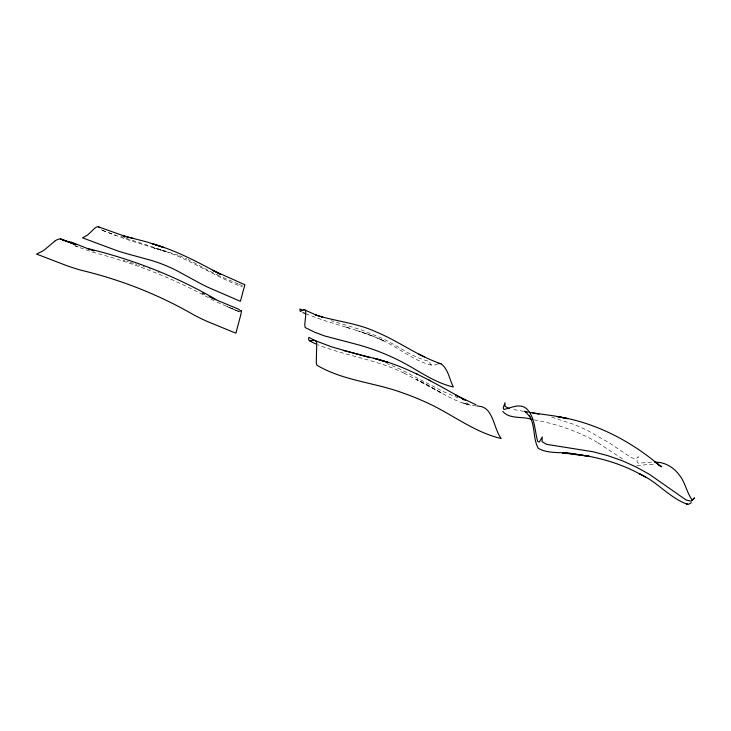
<?xml version="1.0" encoding="UTF-8"?>
<svg xmlns="http://www.w3.org/2000/svg" width="731" height="731" viewBox="0 0 731 731"><rect width="100%" height="100%" fill="white"/><g stroke="black" fill="none" stroke-linecap="round" stroke-linejoin="round"><path stroke-width="0.55" stroke-dasharray="3.65 2.74" d="M437.896 363.828C434.982 365.281 429.344 366.706 429.718 361.489C415.436 358.373 403.32 349.784 390.756 342.784A157.951 152.368 -16.2 0 0 383.007 338.745L361.443 329.882L331.335 320.681M103.857 230.274L102.121 230.274M651.385 462.166L638.145 463.226L636.966 461.343L638.446 456.573L635.787 458.949L631.493 457.789L608.96 442.675L587.075 430.166L574.767 424.684L550.315 416.707M636.865 465.811L648.735 464.386L654.638 464.432L653.715 464.359M475.863 405.879C454.417 403.823 436.508 388.426 417.556 379.892L416.277 379.252L441.999 393.287L403.804 373.029L405.011 373.614C377.388 359.698 346.22 356.061 317.683 344.73M523.643 411.361L512.139 409.25M534.133 419.877C556.556 423.816 578.385 431.391 598.113 442.803L597.264 442.319L623.479 459.561M431.555 365.171C415.948 361.47 403.064 351.273 389.267 343.698C375.359 336.205 360.209 331.472 345.151 326.903L351.328 328.795M122.954 260.163L124.837 260.729M345.608 327.049L322.654 319.995L306.636 314.156M126.673 261.278L128.455 261.817M130.2 262.347L133.581 263.388M462.787 402.891L469.119 404.864L466.415 402.352M135.226 263.909L136.834 264.421M92.38 252.104C135.162 263.279 176.272 279.443 214.823 301.154M464.514 403.421L470.874 405.449M138.415 264.933L139.977 265.444M356.527 330.43L373.258 336.324L384.588 341.295L378.695 338.572M143.038 266.468L144.546 266.989M362.667 332.45L373.788 336.543M80.044 247.718L91.357 251.738M458.264 397.993L443.361 391.615L399.245 368.726A250.989 237.365 -15.1 0 0 386.891 363.581M102.578 230.402L126.673 239.439L165.078 251.491L154.049 248.01C185.683 255.905 212.209 275.715 242.509 286.981M126.171 238.279L178.373 255.329M149.014 268.569L150.495 269.118M123.658 237.356L125.33 237.968M120.99 236.351L122.771 237.018M74.781 245.689L78.994 247.306L74.982 245.762M102.468 230.347L116.055 235.647M179.607 255.813L183.28 257.321A94.025 91.055 15.9 0 1 186.898 258.966M157.795 271.932L159.239 272.517M239.037 284.313L242.537 285.739M238.215 283.975L219.949 276.099M238.087 311.251L215.8 301.592M239.128 311.68L226.875 306.463L239.457 311.808A208.664 5.967 -67.8 0 1 239.138 311.717L239.092 311.58M219.245 275.779L214.028 273.312A246.813 238.151 71.9 0 1 207.467 270.004L191.677 261.387M188.095 259.542L190.48 260.757M100.915 229.415L101.243 229.762A189.183 20.121 -69.2 0 0 101.426 229.918"/><path stroke-width="1.1" d="M239.092 310.447L239.229 309.441L215.417 299.564M240.609 315.463L235.912 333.217L206.663 321.201A336.881 323.248 74.7 0 1 194.811 315.481C159.184 294.776 120.716 279.635 80.638 270.123A353.831 333.327 59.7 0 1 67.617 265.993L36.55 254.068L42.928 250.916A271.74 41.585 -69.9 0 0 45.148 249.28L54.734 241.193M691.316 502.718L688.876 504.125L686.546 504.162L687.761 504.28M240.38 311.05L241.038 310.712M303.612 309.834L300.313 311.443L299.838 308.93L302.506 310.264M68.815 242.582L70.889 241.961L90.598 249.764M654.346 462.166C664.141 461.709 673.415 466.99 679.108 474.784C685.422 482.277 686.601 492.776 692.431 500.315L694.45 497.848L691.097 501.201L686.153 500.022L649.375 474.309L636.409 467.118L622.419 460.804L607.836 455.66L593.152 451.776L546.578 444.329L542.027 441.698L542.228 436.974L539.387 442.008L537.724 441.551C534.571 430.522 535.165 417.483 526.649 408.748C519.787 402.872 511.289 407.861 503.924 409.488L503.22 407.843L504.957 402.781L505.048 406.363L509.068 408.574M476.895 405.915L481.729 406.646L485.101 408.273A183.728 46.336 -70.6 0 1 488.756 411.845C494.503 419.932 495.426 430.413 501.137 438.518C472.966 431.957 450.287 412.64 424.053 401.42A251.839 236.844 -17.2 0 0 402.224 392.73C374.464 382.56 343.725 380.741 317.802 365.728L316.687 364.924L316.285 362.329L316.761 343.186A168.962 16.585 -69 0 0 316.002 341.057C313.763 338.462 307.303 343.881 308.82 337.338L314.102 340.116M687.277 504.226C669.605 497.939 657.068 481.546 639.735 473.944L646.305 477.699M532.872 412.914L554.884 416.021L567.832 418.68L557.214 416.524C594.668 422.417 629.336 440.181 658.247 464.368L655.67 462.476L661.82 466.762L658.613 465.272L659.654 465.556M532.077 419.521C523.186 416.049 509.297 419.539 502.846 411.389M529.125 412.293L539.03 414.13M527.828 412.11L524.666 411.297L526.631 412.321L525.644 411.772L529.856 416.761L529.408 415.957C535.512 425.744 532.78 438.563 538.272 448.322C549.219 454.609 563.236 451.301 575.142 454.161L589.497 456.363L562.422 452.845C589.369 454.892 616.343 461.097 640.173 474.191M133.38 238.525L123.667 235.921L147.306 242.062L164.055 247.59L152.596 243.834C176.701 250.605 198.823 262.612 220.725 274.463L212.721 270.324L244.647 284.651M343.25 350.451L375.04 358.555C407.176 366.405 435.639 383.656 464.212 399.61M321.64 316.879L322.435 317.126L315.682 314.997C335.657 321.421 357.075 322.91 376.218 331.965C398.569 341.075 418.041 356.207 441.067 363.755M462.467 399.354L465.592 400.186M373.934 358.236L388.134 362.503L375.04 358.555M87.382 248.476C132.494 259.295 175.732 276.053 215.855 299.436M369.968 357.724L331.737 346.914L314.869 340.491M124.48 236.159L98.31 226.765M91.421 250.066L93.897 250.971M74.352 244.099L60.454 239.01L75.987 244.666L61.377 239.211A190.809 25.877 -66.7 0 0 54.752 241.148M316.432 315.216L304.973 310.017M476.045 404.782L455.916 395.252L457.423 396.038M302.926 312.612L305.704 313.782M309.551 340.884L315.774 343.954M424.373 356.929L418.964 354.224L420.362 354.937M202.185 293.232L204.369 294.328M429.033 380.056L430.376 380.741M415.948 373.413L417.209 374.062M62.263 239.613L63.798 240.773M99.635 227.688L98.603 226.857A135.399 15.059 -67.4 0 0 95.094 227.971L88.542 234.121A215.453 25.969 -69.4 0 1 87.163 235.281L82.548 237.849L117.097 250.715A293.999 279.032 60.9 0 0 125.312 253.264L151.436 260.446A145.067 139.146 11.6 0 1 176.801 270.662L200.267 283.436A283.601 272.818 73 0 0 207.768 287.201L240.362 301.318L241.431 297.581A310.995 7.456 -68.4 0 0 242.062 295.205L242.674 292.665A140.718 3.646 -67.9 0 1 242.939 291.651L244.282 287.036A94.811 2.321 -68.2 0 0 244.565 284.688M241.066 310.638A209.687 6.213 -68.4 0 1 240.627 315.417M214.439 299.134A345.041 329.434 75.5 0 1 209.121 296.64M438.655 363.654A89.493 18.622 -68.9 0 1 440.72 363.654C448.267 368.607 449.346 379.325 453.348 386.982C436.115 383.099 421.504 372.682 406.262 364.285A223.54 212.739 -15 0 0 357.066 344.465L324.299 335.858L314.814 332.276L305.138 327.534L304.745 324.674L305.668 315.829A152.605 12.272 -68.6 0 0 303.621 309.816"/></g></svg>
